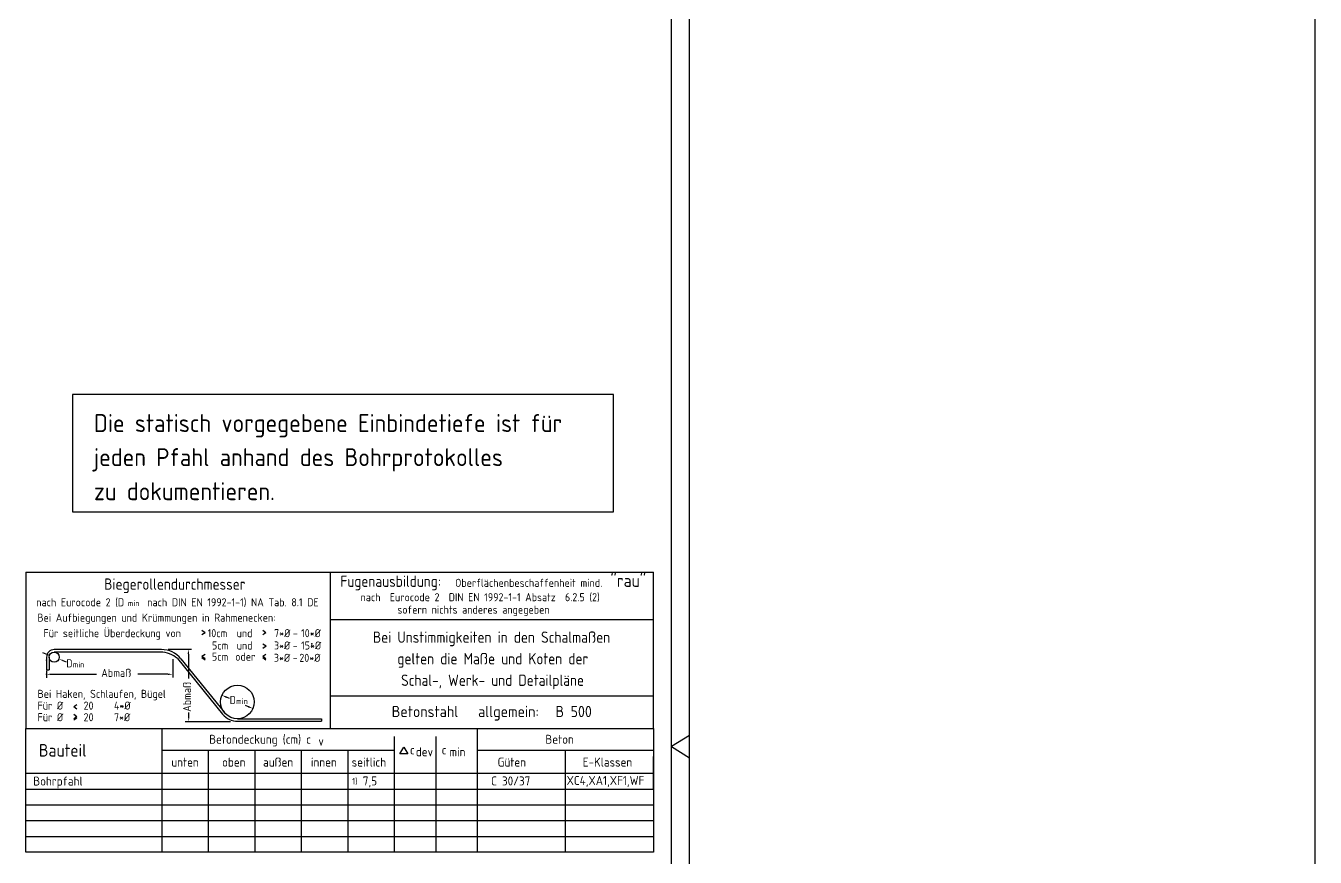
# Model space of a CAD drawing. Extents: x 22.7 to 42.2, y 6.9 to 28.2.
# Drawn here: x 32.92 to 41.9, y 16.63 to 22.42 of the extents above; entities that cross this region are included whole.
import ezdxf
from ezdxf.enums import TextEntityAlignment as Align

# ---------------------------------------------------------------- set-up
doc = ezdxf.new("R2010")
doc.units = 0
doc.header["$LTSCALE"] = 0.25
doc.linetypes.add('AUSGEZOGEN', pattern=[1000.01, 1000, 0.01])
for name, color, linetype in [('RAHMEN', 7, 'Continuous'), ('RND', 7, 'Continuous'), ('TEXT', 7, 'Continuous')]:
    doc.layers.add(name, color=color, linetype=linetype)
doc.styles.add('txt', font='isocp.shx')

# ---------------------------------------------------------------- blocks, each defined once
blk = doc.blocks.new('DINA1')
at = {"layer": 'RAHMEN'}
blk.add_line((84.1, 59.4), (0, 59.4), dxfattribs=at)
at = {"layer": 'RAHMEN', "color": 7, "linetype": 'Continuous'}
for p, q in [((41.74, 59.4), (42.05, 58.9)), ((42.05, 58.9), (42.36, 59.4))]:
    blk.add_line(p, q, dxfattribs=at)
at = {"layer": 'RAHMEN', "color": 5}
blk.add_line((83.6, 58.9), (2, 58.9), dxfattribs=at)

msp = doc.modelspace()

# ---------------------------------------------------------------- linework, layer by layer
at = {"layer": 'RAHMEN', "color": 5, "linetype": 'Continuous'}
for p, q in [((32.9182, 18.6168), (37.2932, 18.6168)), ((32.9182, 18.6168), (32.9182, 17.5273)), ((35.0428, 17.5273), (35.0428, 18.6168)), ((37.2932, 17.5273), (37.2932, 18.6168)), ((37.2932, 17.1005), (37.2932, 17.3316))]:
    msp.add_line(p, q, dxfattribs=at)
at = {"layer": 'RAHMEN', "color": 7, "linetype": 'AUSGEZOGEN'}
for p, q in [((35.0428, 18.288), (37.2932, 18.288)), ((34.1672, 18.1954), (34.1454, 18.2107)), ((34.1672, 18.1954), (34.1454, 18.1801)), ((34.5922, 18.1954), (34.5704, 18.2107)), ((34.5922, 18.1954), (34.5704, 18.1801)), ((34.5924, 18.1005), (34.5706, 18.1158)), ((34.5924, 18.1005), (34.5706, 18.0853)), ((34.1454, 18.0315), (34.1672, 18.0468)), ((34.1454, 18.0315), (34.1672, 18.0162)), ((34.1454, 18.0218), (34.1672, 18.0065)), ((34.5704, 18.0315), (34.5922, 18.0468)), ((34.5704, 18.0315), (34.5922, 18.0162)), ((34.5704, 18.0218), (34.5922, 18.0065)), ((35.0428, 17.7561), (37.2932, 17.7561)), ((33.2529, 17.6801), (33.2747, 17.6954)), ((33.2529, 17.6801), (33.2747, 17.6648)), ((33.2747, 17.6097), (33.2529, 17.625)), ((33.2747, 17.6097), (33.2529, 17.5944)), ((33.2747, 17.6), (33.2529, 17.5847)), ((32.9182, 17.216), (37.2932, 17.216)), ((32.9182, 17.106), (37.2932, 17.106)), ((32.9182, 16.996), (37.2932, 16.996)), ((32.9182, 16.886), (37.2932, 16.886)), ((32.9182, 16.776), (37.2932, 16.776))]:
    msp.add_line(p, q, dxfattribs=at)
at = {"layer": 'RAHMEN', "color": 7, "linetype": 'Continuous'}
for p, q in [((33.8638, 18.0777), (33.116, 18.0777)), ((33.9095, 18.0794), (34.0726, 18.0794)), ((33.083, 18.0374), (33.0364, 18.0554)), ((33.0629, 18.0245), (33.0629, 17.936)), ((33.0806, 18.0245), (33.0806, 17.936)), ((33.8575, 18.06), (33.116, 18.06)), ((33.1759, 18.0017), (33.1995, 17.9926)), ((33.9429, 18.0097), (33.9429, 17.883)), ((33.9751, 18.0153), (34.29, 17.6277)), ((33.9993, 18.0132), (34.3024, 17.6402)), ((34.0514, 18.0457), (34.0514, 17.8752)), ((33.0629, 17.936), (33.0806, 17.936)), ((33.0629, 17.9303), (33.0629, 17.8801)), ((33.0966, 17.9055), (33.4108, 17.9055)), ((33.9091, 17.9055), (33.6999, 17.9055)), ((34.3388, 17.7363), (34.3168, 17.7458)), ((34.0537, 17.6105), (34.0537, 17.64)), ((34.4698, 17.6798), (34.4494, 17.6886)), ((33.8686, 16.6789), (33.8686, 17.5273)), ((34.0281, 17.5767), (34.3448, 17.5767)), ((34.3948, 17.5958), (34.9794, 17.5955)), ((34.3948, 17.5778), (34.9794, 17.5778)), ((34.9794, 17.5955), (34.9794, 17.5778)), ((36.0674, 16.666), (36.0674, 17.5273)), ((35.4881, 16.666), (35.4881, 17.4725)), ((35.7778, 16.666), (35.7778, 17.4725)), ((34.1925, 16.666), (34.1925, 17.3763)), ((34.5164, 16.666), (34.5164, 17.3763)), ((34.8403, 16.666), (34.8403, 17.3763)), ((35.1642, 16.666), (35.1642, 17.3763)), ((36.6803, 16.666), (36.6803, 17.3763)), ((33.8686, 16.666), (33.8686, 17.216)), ((35.4881, 16.666), (35.4881, 17.216))]:
    msp.add_line(p, q, dxfattribs=at)
at = {"layer": 'RAHMEN', "color": 1, "linetype": 'Continuous'}
for p, q in [((33.8686, 17.3763), (35.4881, 17.3763)), ((36.0674, 17.3763), (37.2932, 17.3763))]:
    msp.add_line(p, q, dxfattribs=at)
at = {"layer": 'RAHMEN', "color": 5, "linetype": 'AUSGEZOGEN'}
msp.add_lwpolyline([(32.9182, 17.5273), (37.2932, 17.5273), (37.2932, 16.666), (32.9182, 16.666)], close=True, dxfattribs=at)
at = {"layer": 'RAHMEN', "color": 1, "linetype": 'Continuous'}
msp.add_lwpolyline([(35.5525, 17.3986), (35.5798, 17.3514), (35.5253, 17.3514)], close=True, dxfattribs=at)
at = {"layer": 'RAHMEN', "color": 7, "linetype": 'Continuous'}
for centre, radius in [((33.116, 18.0245), 0.0354), ((34.3933, 17.7128), 0.117)]:
    msp.add_circle(centre, radius, dxfattribs=at)
for centre, radius, start, end in [((33.116, 18.0245), 0.0531, 89.99998, 180), ((33.8638, 17.9031), 0.1746, 39.09564, 90), ((33.8575, 17.8828), 0.1772, 48.41068, 90), ((34.3948, 17.7128), 0.135, 219.09564, 270)]:
    msp.add_arc(centre, radius, start, end, dxfattribs=at)
for p in [(34.9119, 18.1181), (33.0629, 18.0041), (33.0629, 17.9055), (34.2858, 17.7592), (34.5008, 17.6665)]:
    msp.add_point(p, dxfattribs=at)
for points in [[(34.0571, 18.0457), (34.0458, 18.0457), (34.0514, 18.0794)], [(33.057, 18.0428), (33.0602, 18.0509), (33.083, 18.0374)], [(33.1744, 17.9976), (33.1775, 18.0058), (33.1515, 18.0111)], [(33.0966, 17.8999), (33.0966, 17.9111), (33.0629, 17.9055)], [(33.9091, 17.8999), (33.9091, 17.9111), (33.9429, 17.9055)], [(34.3146, 17.7406), (34.3191, 17.751), (34.2858, 17.7592)], [(34.4676, 17.6747), (34.472, 17.685), (34.5008, 17.6665)], [(34.0593, 17.6105), (34.0481, 17.6105), (34.0537, 17.5767)]]:
    msp.add_solid(points, dxfattribs=at)
at = {"layer": 'RND', "color": 1, "linetype": 'AUSGEZOGEN'}
msp.add_lwpolyline([(41.9046, 14.516), (41.9046, 28.216)], dxfattribs=at)
at = {"layer": 'TEXT', "color": 6, "linetype": 'AUSGEZOGEN'}
msp.add_lwpolyline([(33.2427, 19.0369), (37.0143, 19.0369), (37.0143, 19.854), (33.2427, 19.854)], close=True, dxfattribs=at)

# ---------------------------------------------------------------- block references
at = {"layer": 'RAHMEN', "xscale": 0.25, "yscale": 0.25, "zscale": 0.25, "rotation": 270}
msp.add_blockref('DINA1', (22.6932, 27.9144), dxfattribs=at)

# ---------------------------------------------------------------- texts
at = {"layer": 'RAHMEN', "color": 1, "linetype": 'Continuous', "style": 'txt', "width": 0.95}
for s, p in [('Biegerollendurchmesser', (33.9571, 18.4946)), ('Fugenausbildung:', (35.4612, 18.5144)), ('Bei Unstimmigkeiten in den Schalmaßen', (36.1645, 18.1247)), ('gelten die Maße und Koten der', (36.1729, 17.9747)), ('Schal-, Werk- und Detailpläne', (36.1712, 17.8247))]:
    msp.add_text(s, height=0.07875, dxfattribs=at).set_placement(p, align=Align.CENTER)
at = {"layer": 'RAHMEN', "color": 7, "linetype": 'Continuous', "style": 'txt'}
for s, height, p in [('Oberflächenbeschaffenheit mind.', 0.05625, (35.9104, 18.5144)), ('nach  Eurocode 2  DIN EN 1992-1-1 Absatz  6.2.5 (2)', 0.05625, (35.2513, 18.4144)), ('sofern nichts anderes angegeben', 0.05625, (35.508, 18.3278)), ('Bei Aufbiegungen und Krümmungen in Rahmenecken:', 0.05625, (32.9991, 18.272)), ('10cm', 0.05625, (34.1857, 18.1639)), ('und', 0.05625, (34.3879, 18.1639)), ('7*%%C', 0.05625, (34.6487, 18.1639)), ('-', 0.0563, (34.7795, 18.1639)), ('10*%%C', 0.05625, (34.8369, 18.1639)), ('5cm', 0.05625, (34.2159, 18.078)), ('und', 0.05625, (34.3881, 18.078)), ('3*%%C', 0.05625, (34.648, 18.078)), ('-', 0.0563, (34.7787, 18.078)), ('15*%%C', 0.05625, (34.8369, 18.078)), ('D', 0.0563, (33.2005, 17.9533)), ('5cm', 0.05625, (34.2154, 18)), ('oder', 0.05625, (34.3777, 18)), ('3*%%C', 0.05625, (34.6473, 17.9921)), ('-', 0.0563, (34.778, 17.9921)), ('20*%%C', 0.05625, (34.8247, 17.9921)), ('Abmaß', 0.05625, (33.4445, 17.8873)), ('Bei Haken, Schlaufen, Bügel', 0.05625, (33.0002, 17.7411)), ('Für %%C', 0.05625, (33.0001, 17.6592)), ('20', 0.05625, (33.3211, 17.6592)), ('4*%%C', 0.05625, (33.533, 17.6592)), ('D', 0.0563, (34.3391, 17.6981)), ('Für %%C', 0.05625, (33.0002, 17.5782)), ('20', 0.05625, (33.3212, 17.5782)), ('7*%%C', 0.05625, (33.533, 17.5782))]:
    msp.add_text(s, height=height, dxfattribs=at).set_placement(p)
msp.add_text('nach Eurocode 2 (D     nach DIN EN 1992-1-1) NA Tab. 8.1 DE', height=0.05625, dxfattribs=at).set_placement((33.9752, 18.3791), align=Align.CENTER)
msp.add_text('Für seitliche Überdeckung von', height=0.05625, dxfattribs=at).set_placement((33.9996, 18.1639), align=Align.RIGHT)
msp.add_text('Abmaß', height=0.05625, rotation=90, dxfattribs=at).set_placement((34.0697, 17.6443))
at = {"layer": 'RAHMEN', "color": 1, "linetype": 'Continuous', "style": 'txt'}
for s, height, p in [('Betonstahl', 0.07875, (35.4686, 17.6068)), ('allgemein:', 0.07875, (36.0703, 17.6068)), ('B 500 ', 0.07875, (36.6096, 17.6068)), ('Betondeckung (cm) c', 0.0625, (34.1964, 17.4213)), ('v', 0.0625, (34.9572, 17.4081)), ('Beton', 0.0625, (36.5395, 17.4213)), ('Bauteil', 0.0875, (33.0096, 17.3321)), ('c', 0.0625, (35.5956, 17.3472)), ('dev', 0.0625, (35.6363, 17.334)), ('c', 0.0625, (35.8167, 17.3472)), ('min', 0.0625, (35.8709, 17.334))]:
    msp.add_text(s, height=height, dxfattribs=at).set_placement(p)
at = {"layer": 'TEXT', "color": 6, "linetype": 'AUSGEZOGEN', "style": 'txt'}
for s, p in [('Die statisch vorgegebene Einbindetiefe ist für', (33.3932, 19.5933)), ('jeden Pfahl anhand des Bohrprotokolles', (33.3932, 19.3558)), ('zu dokumentieren.', (33.3932, 19.1183))]:
    msp.add_text(s, height=0.125, dxfattribs=at).set_placement(p)
at = {"layer": 'TEXT', "color": 1, "style": 'txt'}
msp.add_text('"rau"', height=0.0875, dxfattribs=at).set_placement((36.9929, 18.5142))
at = {"layer": 'TEXT', "color": 7, "linetype": 'AUSGEZOGEN', "style": 'txt'}
for s, height, p in [('min', 0.04008, (33.6301, 18.3803)), ('min', 0.04008, (33.2458, 17.9526)), ('min', 0.04008, (34.3844, 17.6974)), ('unten', 0.0625, (33.9326, 17.2622)), ('oben', 0.0625, (34.2863, 17.2622)), ('außen', 0.0625, (34.572, 17.2622)), ('innen', 0.0625, (34.9054, 17.2622)), ('seitlich', 0.0625, (35.1892, 17.2622)), ('Güten', 0.0625, (36.2064, 17.2622)), ('E-Klassen', 0.0625, (36.8002, 17.2622)), ('Bohrpfahl', 0.0625, (32.9704, 17.1302)), ('7,5', 0.0625, (35.267, 17.1311)), ('C 30/37', 0.0625, (36.161, 17.1311)), ('XC4,XA1,XF1,WF', 0.0625, (36.6875, 17.1345))]:
    msp.add_text(s, height=height, dxfattribs=at).set_placement(p)
at = {"layer": 'TEXT', "color": 102, "linetype": 'AUSGEZOGEN', "style": 'txt'}
msp.add_text('1)', height=0.045, dxfattribs=at).set_placement((35.1932, 17.1376))

doc.saveas('drawing.dxf')
